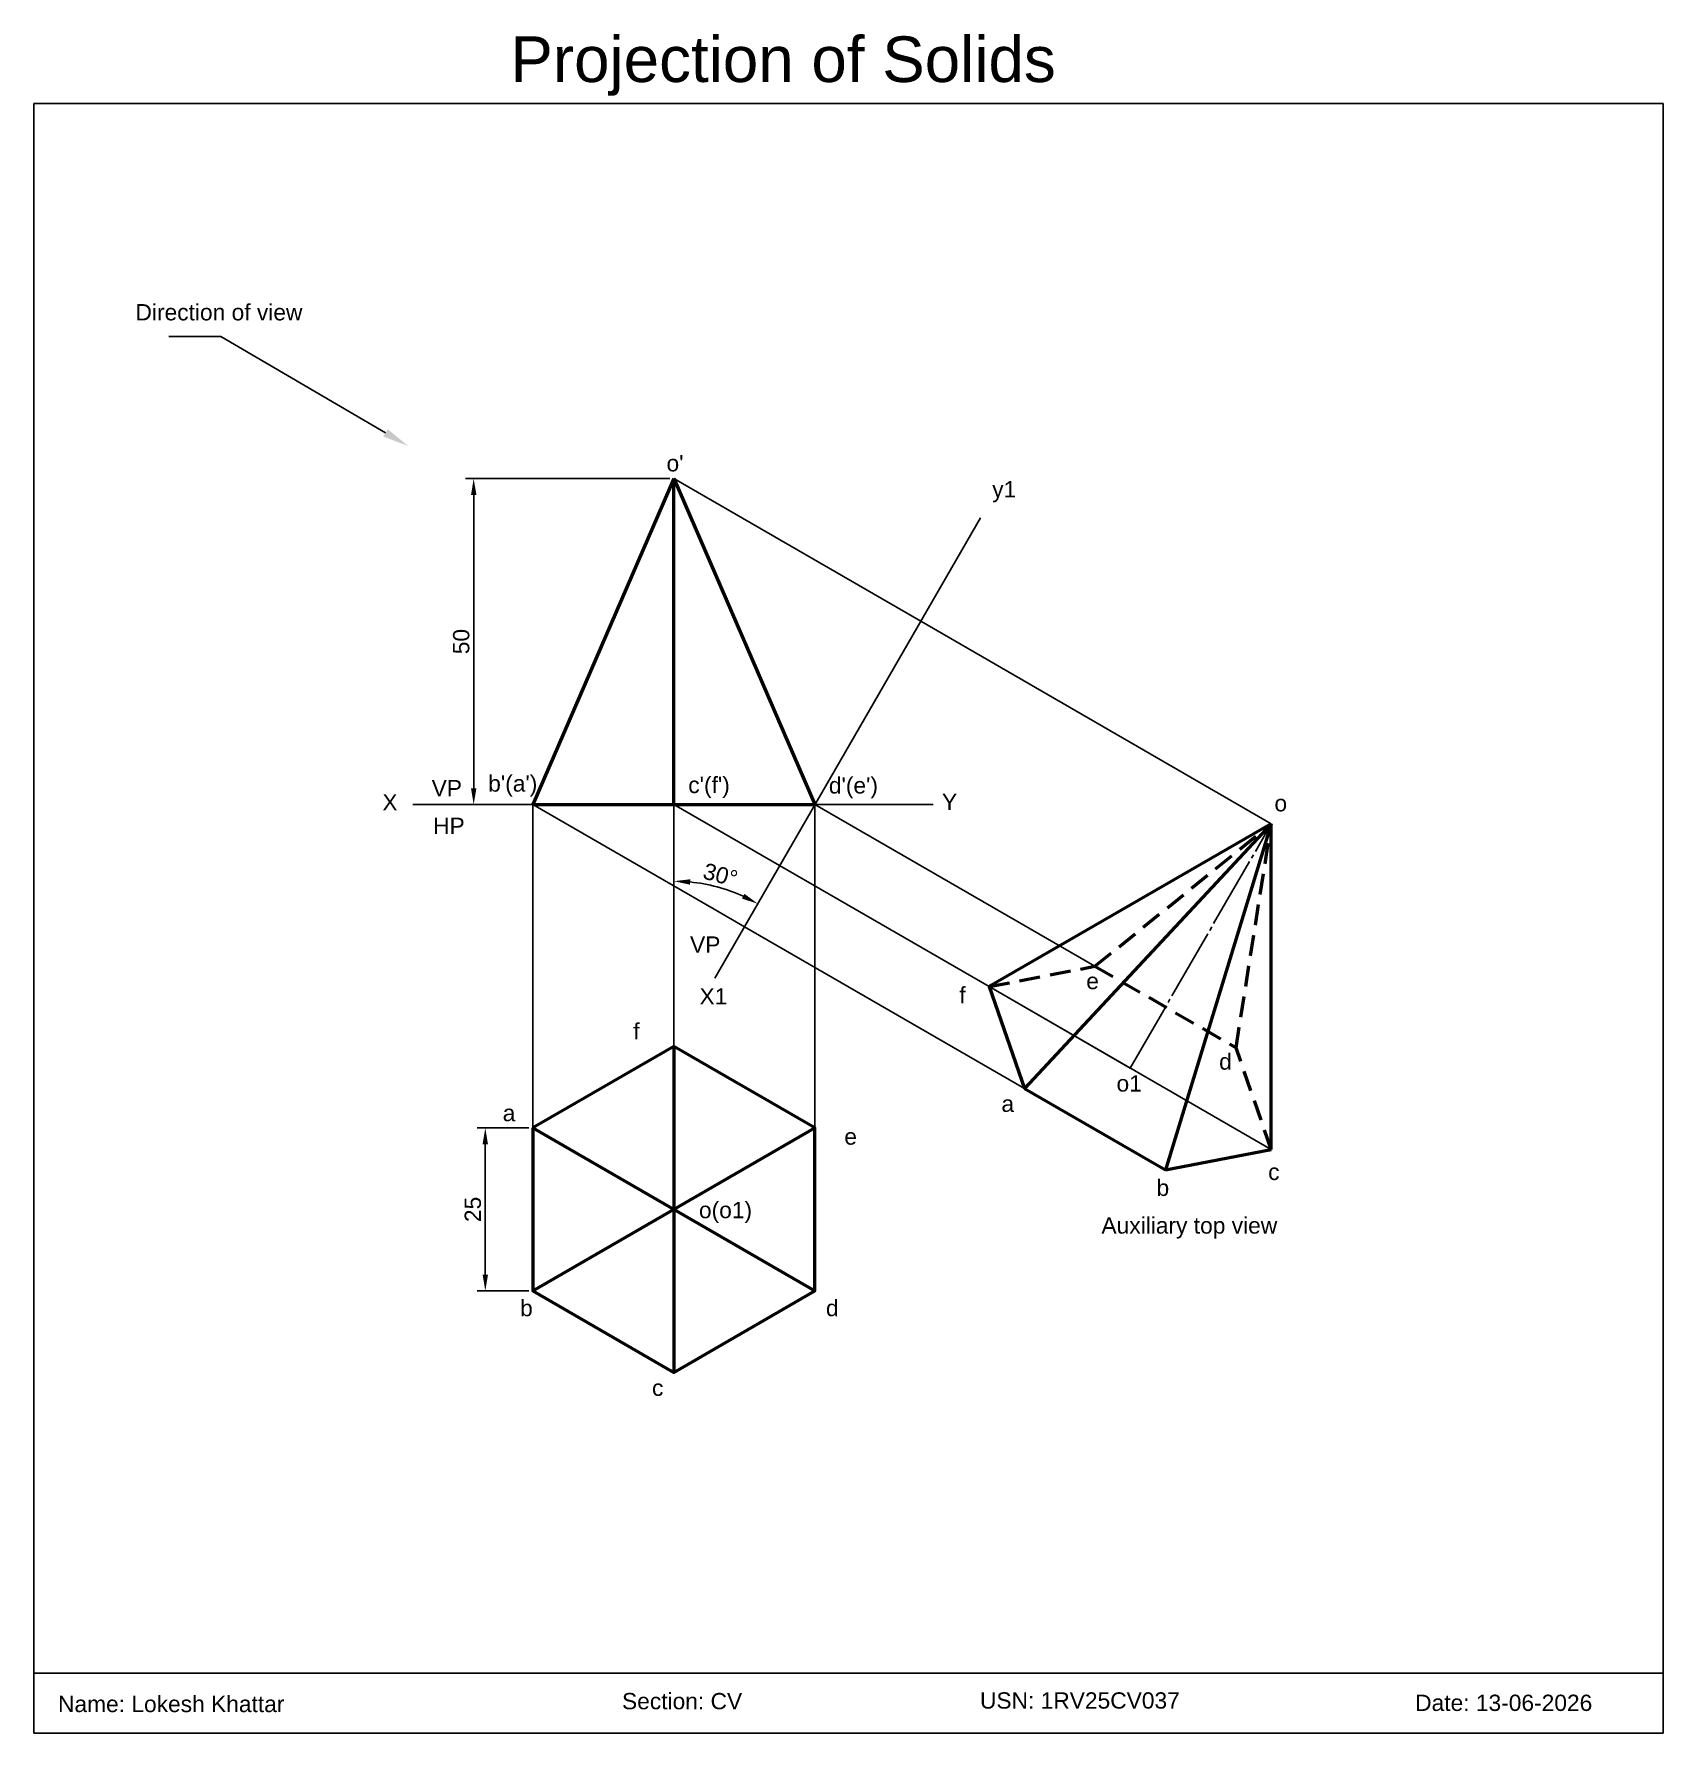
# Model space of a CAD drawing. Header units: millimetres. Extents: x 2473 to 2723, y 1408 to 1668.
import ezdxf
from ezdxf import colors
from ezdxf.entities.mleader import LeaderData, LeaderLine
from ezdxf.math import Vec2, Vec3

# ---------------------------------------------------------------- set-up
doc = ezdxf.new("R2010")
doc.units = ezdxf.units.MM
doc.linetypes.add('HIDDEN2', pattern=[4.7625, 3.175, -1.5875])
doc.linetypes.add('JIS_08_11', pattern=[12.8, 11, -0.6, 0.6, -0.6])
doc.styles.get("Standard").update_dxf_attribs({"font": 'arial.ttf'})
doc.dimstyles.new('ISO-25', dxfattribs={"dimtxt": 2.5, "dimasz": 2.5, "dimexe": 1.25, "dimexo": 0.625, "dimtad": 1, "dimtxsty": 'Standard', "dimcen": 2.5, "dimadec": 0, "dimazin": 0, "dimtfac": 1, "dimtmove": 0, "dimatfit": 3, "dimfxl": 1, "dimarcsym": 0})

# ---------------------------------------------------------------- blocks, each defined once
blk = doc.blocks.new('*D2')
at = {"color": 0, "lineweight": -2, "transparency": 16777216}
blk.add_arc((2571.4, 1512.5), 25.74, 65.568, 84.432, dxfattribs=at)
at = {"color": 0, "transparency": 16777216}
for points in [[(2573.88, 1537.7), (2573.92, 1538.53), (2571.4, 1538.24)], [(2582.23, 1536.3), (2581.85, 1535.56), (2584.27, 1534.79)]]:
    blk.add_solid(points, dxfattribs=at)
at = {"layer": 'Defpoints', "color": 0, "transparency": 16777216}
for p in [(2618.44, 1593.98), (2571.4, 1550), (2580.2, 1536.68), (2577.67, 1523.36), (2571.4, 1512.88)]:
    blk.add_point(p, dxfattribs=at)
at = {"color": 0, "transparency": 16777216, "insert": (2578.55, 1539.2), "char_height": 2.5, "attachment_point": 5, "rotation": 345}
blk.add_mtext('30°', dxfattribs=at)
blk = doc.blocks.new('*D3')
at = {"color": 0, "lineweight": -2, "transparency": 16777216}
for p, q in [((2549.12, 1500.38), (2541.21, 1500.38)), ((2542.46, 1497.88), (2542.46, 1477.88)), ((2549.12, 1475.38), (2541.21, 1475.38))]:
    blk.add_line(p, q, dxfattribs=at)
at = {"color": 0, "transparency": 16777216}
for points in [[(2542.05, 1497.88), (2542.88, 1497.88), (2542.46, 1500.38)], [(2542.05, 1477.88), (2542.88, 1477.88), (2542.46, 1475.38)]]:
    blk.add_solid(points, dxfattribs=at)
at = {"layer": 'Defpoints', "color": 0, "transparency": 16777216}
for p in [(2549.75, 1500.38), (2542.46, 1475.38), (2549.75, 1475.38)]:
    blk.add_point(p, dxfattribs=at)
at = {"color": 0, "transparency": 16777216, "insert": (2540.56, 1487.88), "char_height": 2.5, "attachment_point": 5, "rotation": 90}
blk.add_mtext('25', dxfattribs=at)
blk = doc.blocks.new('*D4')
at = {"color": 0, "lineweight": -2, "transparency": 16777216}
for p, q in [((2570.77, 1600), (2539.43, 1600)), ((2540.68, 1552.5), (2540.68, 1597.5)), ((2570.77, 1550), (2539.43, 1550))]:
    blk.add_line(p, q, dxfattribs=at)
at = {"color": 0, "transparency": 16777216}
for points in [[(2540.27, 1597.5), (2541.1, 1597.5), (2540.68, 1600)], [(2540.27, 1552.5), (2541.1, 1552.5), (2540.68, 1550)]]:
    blk.add_solid(points, dxfattribs=at)
at = {"layer": 'Defpoints', "color": 0, "transparency": 16777216}
for p in [(2540.68, 1600), (2571.4, 1600), (2571.4, 1550)]:
    blk.add_point(p, dxfattribs=at)
at = {"color": 0, "transparency": 16777216, "insert": (2538.78, 1575), "char_height": 2.5, "attachment_point": 5, "rotation": 90}
blk.add_mtext('50', dxfattribs=at)

msp = doc.modelspace()

# ---------------------------------------------------------------- linework, layer by layer
for p, q in [((2473.201, 1657.547), (2723.201, 1657.547)), ((2473.201, 1407.547), (2473.201, 1657.547)), ((2723.201, 1657.547), (2723.201, 1407.547)), ((2571.399, 1600), (2609.287, 1578.125)), ((2577.667, 1523.358), (2618.443, 1593.984)), ((2609.287, 1578.125), (2663.087, 1547.063)), ((2531.338, 1550), (2611.211, 1550)), ((2549.748, 1500.377), (2549.748, 1550)), ((2549.748, 1550), (2577.57, 1533.937)), ((2571.399, 1512.877), (2571.399, 1550)), ((2571.399, 1550), (2587.637, 1540.625)), ((2593.049, 1500.377), (2593.049, 1550)), ((2593.049, 1550), (2636.024, 1525.188)), ((2587.637, 1540.625), (2619.786, 1522.063)), ((2577.57, 1533.937), (2582.224, 1531.25)), ((2582.224, 1531.25), (2625.199, 1506.438)), ((2619.786, 1522.063), (2663.087, 1497.063)), ((2619.786, 1522.063), (2641.437, 1509.563)), ((2625.199, 1506.438), (2646.849, 1493.938)), ((2473.201, 1416.724), (2723.201, 1416.724)), ((2723.201, 1407.547), (2473.201, 1407.547))]:
    msp.add_line(p, q)
at = {"lineweight": 50}
for p, q in [((2571.399, 1600), (2549.748, 1550)), ((2571.399, 1550), (2571.399, 1600)), ((2571.399, 1600), (2593.049, 1550)), ((2549.748, 1550), (2593.049, 1550)), ((2663.087, 1547.063), (2619.786, 1522.063)), ((2663.087, 1547.063), (2625.199, 1506.438)), ((2663.087, 1547.063), (2646.849, 1493.938)), ((2663.087, 1497.063), (2663.087, 1547.063)), ((2619.786, 1522.063), (2625.199, 1506.438)), ((2571.399, 1512.877), (2571.399, 1462.877)), ((2625.199, 1506.438), (2646.849, 1493.938)), ((2549.748, 1475.377), (2593.049, 1500.377)), ((2549.748, 1500.377), (2593.049, 1475.377)), ((2646.849, 1493.938), (2663.087, 1497.063))]:
    msp.add_line(p, q, dxfattribs=at)
at = {"linetype": 'HIDDEN2', "lineweight": 50}
for p, q in [((2636.024, 1525.188), (2663.087, 1547.063)), ((2657.675, 1512.688), (2663.087, 1547.063)), ((2619.786, 1522.063), (2636.024, 1525.188)), ((2636.024, 1525.188), (2657.675, 1512.688)), ((2663.087, 1497.063), (2657.675, 1512.688))]:
    msp.add_line(p, q, dxfattribs=at)
at = {"color": 6, "linetype": 'JIS_08_11'}
msp.add_line((2641.437, 1509.563), (2663.087, 1547.063), dxfattribs=at)
at = {"lineweight": 50}
msp.add_lwpolyline([(2549.748, 1500.377), (2549.748, 1475.377), (2571.399, 1462.877), (2593.049, 1475.377), (2593.049, 1500.377), (2571.399, 1512.877)], close=True, dxfattribs=at)

# ---------------------------------------------------------------- texts
at = {"attachment_point": 1}
for s, width, gutter_width, insert, char_height in [('Projection of Solids', 88.93794, 35, (2546.31, 1667.848), 7), ('Direction of view', 30.01917, 12.5, (2488.781, 1626.779), 2.5), ("o'", 14.46159, 12.5, (2570.273, 1603.613), 2.5), ('y1', 14.46159, 12.5, (2620.252, 1599.617), 2.5), ('VP', 14.46159, 12.5, (2534.231, 1553.77), 2.5), ("b'(a')", 14.46159, 12.5, (2542.908, 1554.478), 2.5), ("c'(f')", 14.46159, 12.5, (2573.611, 1554.255), 2.5), ("d'(e')", 14.46159, 12.5, (2595.187, 1554.187), 2.5), ('X', 14.46159, 12.5, (2526.666, 1551.587), 2.5), ('Y', 14.46159, 12.5, (2612.546, 1551.652), 2.5), ('o', 14.46159, 12.5, (2663.565, 1551.453), 2.5), ('HP', 14.46159, 12.5, (2534.453, 1547.989), 2.5), ('VP', 14.46159, 12.5, (2573.885, 1529.758), 2.5), ('e', 14.46159, 12.5, (2634.689, 1524.172), 2.5), ('X1', 14.46159, 12.5, (2575.336, 1521.82), 2.5), ('f', 14.46159, 12.5, (2615.216, 1522.017), 2.5), ('f', 14.46159, 12.5, (2565.156, 1516.458), 2.5), ('d', 14.46159, 12.5, (2655.081, 1511.82), 2.5), ('o1', 14.46159, 12.5, (2639.334, 1508.462), 2.5), ('a', 14.46159, 12.5, (2621.668, 1505.342), 2.5), ('a', 14.46159, 12.5, (2545.133, 1503.913), 2.5), ('e', 14.46159, 12.5, (2597.56, 1500.313), 2.5), ('c', 14.46159, 12.5, (2662.605, 1494.892), 2.5), ('b', 14.46159, 12.5, (2645.474, 1492.446), 2.5), ('o(o1)', 14.46159, 12.5, (2575.25, 1489.034), 2.5), ('Auxiliary top view', 32.03796, 12.5, (2637.019, 1486.666), 2.5), ('b', 14.46159, 12.5, (2547.802, 1473.993), 2.5), ('d', 14.46159, 12.5, (2594.747, 1473.993), 2.5), ('c', 14.46159, 12.5, (2568.049, 1461.764), 2.5), ('Name: Lokesh Khattar', 59.01312, 12.5, (2476.89, 1413.255), 2.5), ('Section: CV', 54.93282, 12.5, (2563.443, 1413.69), 2.5), ('USN: 1RV25CV037', 59.01312, 12.5, (2618.376, 1413.791), 2.5), ('Date: 13-06-2026', 59.01312, 12.5, (2685.165, 1413.431), 2.5)]:
    msp.add_mtext_dynamic_manual_height_columns(s, width=width, gutter_width=gutter_width, heights=[0], dxfattribs=dict(at, insert=insert, char_height=char_height))

# ---------------------------------------------------------------- dimensions: what is measured, and where the dimension line sits
for base, p1, p2, picture, middle in [((2540.683, 1600), (2571.399, 1550), (2571.399, 1600), '*D4', (2538.781, 1575)), ((2542.463, 1475.377), (2549.748, 1500.377), (2549.748, 1475.377), '*D3', (2540.561, 1487.877))]:
    dim = msp.add_linear_dim(base=base, p1=p1, p2=p2, angle=90, dimstyle='ISO-25')
    dim.commit()
    dim.dimension.update_dxf_attribs({"geometry": picture, "text_midpoint": middle})
dim = msp.add_angular_dim_2l(base=(2580.201, 1536.684), line1=((2577.667, 1523.358), (2618.443, 1593.984)), line2=((2571.399, 1512.877), (2571.399, 1550)), dimstyle='ISO-25')
dim.commit()
dim.dimension.update_dxf_attribs({"geometry": '*D2', "text_midpoint": (2578.552, 1539.196)})

# ---------------------------------------------------------------- leaders
ml = msp.add_multileader_mtext('Standard')
ml.set_content('', color=256)
ml.set_leader_properties()
ml.build(insert=Vec2(0, 0))
ctx = ml.context
ctx.base_point, ctx.plane_origin = Vec3(2489.874, 1621.793), Vec3(2530.603, 1605.011)
ctx.text_align_type = 2
notes = []
notes.append((ctx, [(0, (1, 1, 0), (2501.874, 1621.793), (-1, 0), 8, [(0, [(2530.603, 1605.011)], 0, [])])]))
ctx.mtext.insert, ctx.mtext.alignment, ctx.mtext.flow_direction = Vec3(2491.874, 1623.793), 3, 5
for ctx, leaders in notes:
    for number, flags, end, landing, length, lines in leaders:
        leader = LeaderData()
        leader.index, (leader.has_last_leader_line, leader.has_dogleg_vector, leader.attachment_direction) = number, flags
        leader.last_leader_point, leader.dogleg_vector, leader.dogleg_length = Vec3(end), Vec3(landing), length
        for number, points, colour, breaks in lines:
            line = LeaderLine()
            line.index, line.vertices, line.color, line.breaks = number, Vec3.list(points), colors.encode_raw_color(colour), breaks
            leader.lines.append(line)
        ctx.leaders.append(leader)

doc.saveas('drawing.dxf')
